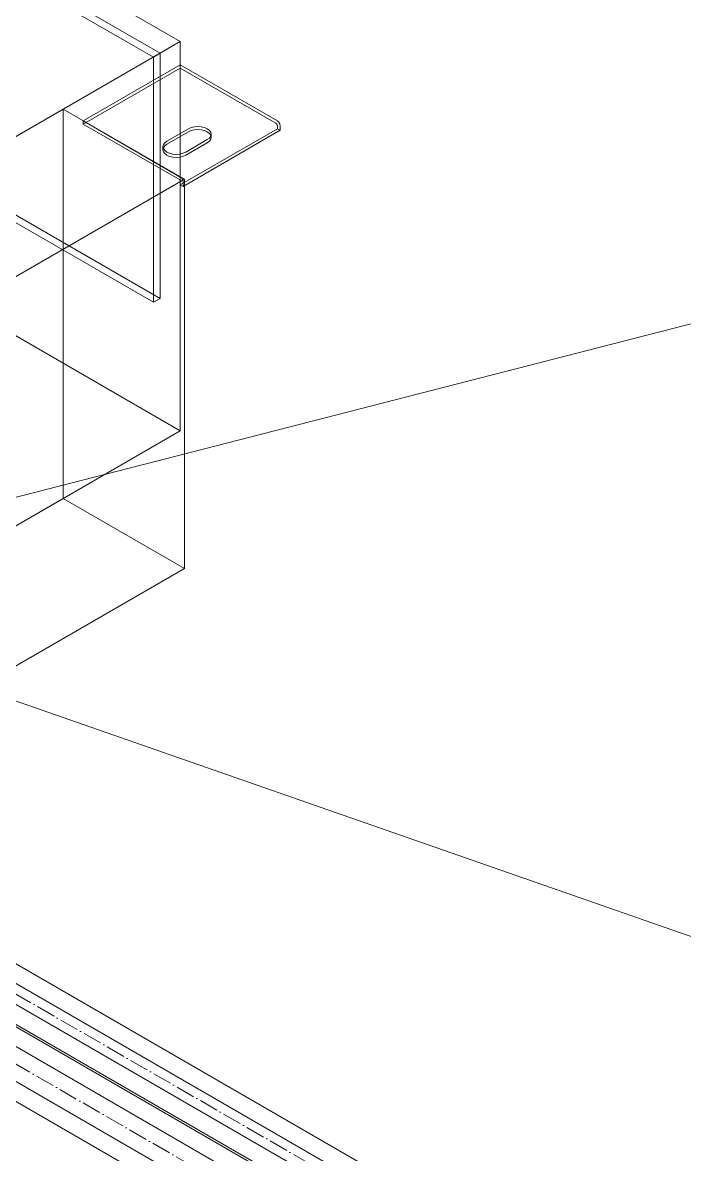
# Model space of a CAD drawing. Header units: millimetres. Extents: x -88595 to 880822, y -1054509 to -148035.
# Drawn here: x 390042 to 390390, y -326394 to -325800 of the extents above; entities that cross this region are included whole.
import ezdxf

# ---------------------------------------------------------------- set-up
doc = ezdxf.new("R2010")
doc.units = ezdxf.units.MM
doc.linetypes.add('$12$ADSK_Осевая', pattern=[14, 10, -2, 0, -2])
for name, color, linetype, lineweight in [('Изоляция', 7, 'Continuous', 18), ('Марки', 7, 'Continuous', 20), ('Оборудование', 7, 'Continuous', 18), ('Трубопровод', 7, 'Continuous', 18)]:
    doc.layers.add(name, color=color, linetype=linetype, lineweight=lineweight)

# ---------------------------------------------------------------- blocks, each defined once
blk = doc.blocks.new('$0$ADSK_Канальный блок кондиционера1 - AD242MJERAB-3267365-В_ОВ3_1')
at = {"layer": 'Оборудование'}
for p, q in [((18049.62, 7630.5), (18799.16, 7197.76)), ((18067.3, 7632.55), (18809.76, 7203.89)), ((18795.62, 7195.72), (18046.09, 7628.46)), ((18046.09, 7499.87), (18795.62, 7067.12)), ((18799.16, 7069.16), (18049.62, 7501.91)), ((18809.76, 6999.76), (18067.3, 7428.42)), ((18316.91, 6919.34), (18809.76, 7203.89)), ((18809.76, 7203.89), (18809.76, 6999.76)), ((18795.62, 7195.72), (18799.16, 7197.76)), ((18795.62, 7067.12), (18795.62, 7195.72)), ((18799.16, 7197.76), (18799.16, 7069.16)), ((18758.85, 7162.24), (18809.76, 7191.64)), ((18809.76, 7190), (18758.85, 7160.61)), ((18809.76, 7191.64), (18860.68, 7162.24)), ((18809.76, 7190), (18809.76, 7191.64)), ((18859.97, 7161.02), (18809.76, 7190)), ((18748.25, 7168.37), (18606.82, 7086.72)), ((18811.89, 7131.63), (18748.25, 7168.37)), ((18748.25, 6964.24), (18748.25, 7168.37)), ((18758.85, 7162.24), (18758.85, 7160.61)), ((18809.76, 7132.85), (18758.85, 7162.24)), ((18758.85, 7160.61), (18809.06, 7131.63)), ((18802.69, 7151.63), (18814.01, 7158.16)), ((18814.01, 7156.53), (18802.69, 7150)), ((18860.68, 7158.16), (18809.76, 7128.77)), ((18862.09, 7157.34), (18811.18, 7127.95)), ((18825.96, 7153.67), (18825.96, 7155.3)), ((18860.68, 7158.16), (18860.68, 7159.79)), ((18862.09, 7157.34), (18860.68, 7158.16)), ((18862.09, 7159.79), (18862.09, 7157.34)), ((18800.64, 7148.77), (18800.64, 7147.14)), ((18823.91, 7152.45), (18812.59, 7145.91)), ((18812.59, 7144.28), (18823.91, 7150.81)), ((18670.46, 7049.98), (18811.89, 7131.63)), ((18809.76, 7130.4), (18809.76, 7128.77)), ((18811.18, 7127.95), (18811.18, 7130.4)), ((18811.89, 6927.5), (18811.89, 7131.63)), ((18809.76, 7128.77), (18811.18, 7127.95)), ((18799.16, 7069.16), (18795.62, 7067.12)), ((18809.76, 6999.76), (18316.91, 6715.21)), ((18606.82, 6882.59), (18748.25, 6964.24)), ((18748.25, 6964.24), (18811.89, 6927.5)), ((18811.89, 6927.5), (18670.46, 6845.85))]:
    blk.add_line(p, q, dxfattribs=at)
for points in [[(18860.68, 7159.79, 0), (18860.65, 7160.02, 0), (18860.58, 7160.26, 0), (18860.47, 7160.49, 0), (18860.32, 7160.71, 0), (18860.15, 7160.89, 0), (18859.97, 7161.02, 0)], [(18860.68, 7162.24, 0), (18861.04, 7161.98, 0), (18861.38, 7161.62, 0), (18861.68, 7161.19, 0), (18861.9, 7160.72, 0), (18862.04, 7160.24, 0), (18862.09, 7159.79, 0)], [(18814.01, 7158.16, 0), (18815.46, 7158.8, 0), (18817.15, 7159.21, 0), (18818.96, 7159.34, 0), (18820.77, 7159.21, 0), (18822.46, 7158.8, 0), (18823.91, 7158.16, 0), (18825.02, 7157.32, 0), (18825.72, 7156.35, 0), (18825.96, 7155.3, 0), (18825.72, 7154.26, 0), (18825.02, 7153.28, 0), (18823.91, 7152.45, 0)], [(18823.91, 7150.81, 0), (18825.02, 7151.65, 0), (18825.72, 7152.62, 0), (18825.96, 7153.67, 0), (18825.72, 7154.72, 0), (18825.02, 7155.69, 0), (18823.91, 7156.53, 0), (18822.46, 7157.17, 0), (18820.77, 7157.57, 0), (18818.96, 7157.71, 0), (18817.15, 7157.57, 0), (18815.46, 7157.17, 0), (18814.01, 7156.53, 0)], [(18812.59, 7145.91, 0), (18811.14, 7145.27, 0), (18809.45, 7144.87, 0), (18807.64, 7144.73, 0), (18805.83, 7144.87, 0), (18804.14, 7145.27, 0), (18802.69, 7145.91, 0), (18801.58, 7146.75, 0), (18800.88, 7147.73, 0), (18800.64, 7148.77, 0), (18800.88, 7149.82, 0), (18801.58, 7150.79, 0), (18802.69, 7151.63, 0)], [(18802.69, 7150, 0), (18801.58, 7149.16, 0), (18800.88, 7148.18, 0), (18800.64, 7147.14, 0), (18800.88, 7146.09, 0), (18801.58, 7145.12, 0), (18802.69, 7144.28, 0), (18804.14, 7143.64, 0), (18805.83, 7143.23, 0), (18807.64, 7143.1, 0), (18809.45, 7143.23, 0), (18811.14, 7143.64, 0), (18812.59, 7144.28, 0)], [(18809.06, 7131.63, 0), (18809.24, 7131.49, 0), (18809.41, 7131.31, 0), (18809.56, 7131.1, 0), (18809.67, 7130.86, 0), (18809.74, 7130.63, 0), (18809.76, 7130.4, 0)], [(18811.18, 7130.4, 0), (18811.13, 7130.85, 0), (18810.99, 7131.33, 0), (18810.76, 7131.79, 0), (18810.47, 7132.22, 0), (18810.13, 7132.58, 0), (18809.76, 7132.85, 0)]]:
    blk.add_polyline3d(points, dxfattribs=at)

msp = doc.modelspace()

# ---------------------------------------------------------------- linework, layer by layer
at = {"layer": 'Изоляция', "color": 190, "true_color": 0x8000ff}
for p, q in [((393961.25, -328558.45), (389742.32, -326122.65)), ((389725.92, -326144.96), (393947.49, -328582.28))]:
    msp.add_line(p, q, dxfattribs=at)
at = {"layer": 'Изоляция', "color": 134, "true_color": 0x00a6a6}
for p, q in [((393962.21, -328592.07), (389756.11, -326163.68)), ((389736.35, -326191.39), (393945.27, -328621.41))]:
    msp.add_line(p, q, dxfattribs=at)
at = {"layer": 'Марки'}
for p, q in [((390020.19, -326053.91), (390516.68, -325926.37)), ((390020.19, -326149.57), (390516.68, -326322.66))]:
    msp.add_line(p, q, dxfattribs=at)
at = {"layer": 'Трубопровод', "color": 190, "linetype": '$12$ADSK_Осевая', "true_color": 0x8000ff}
msp.add_line((389732.8, -326133.04), (393954.37, -328570.36), dxfattribs=at)
msp.add_line((389732.8, -326133.04), (393954.37, -328570.36), dxfattribs=at)
at = {"layer": 'Трубопровод', "color": 190, "true_color": 0x8000ff}
for p, q in [((393956.75, -328566.24), (389735.18, -326128.92)), ((389730.42, -326137.16), (393951.99, -328574.49))]:
    msp.add_line(p, q, dxfattribs=at)
at = {"layer": 'Трубопровод', "color": 134, "true_color": 0x00a6a6}
for p, q in [((393957.71, -328599.86), (389748.79, -326169.85)), ((389740.85, -326183.6), (393949.77, -328613.61))]:
    msp.add_line(p, q, dxfattribs=at)
at = {"layer": 'Трубопровод', "color": 134, "linetype": '$12$ADSK_Осевая', "true_color": 0x00a6a6}
msp.add_line((393953.74, -328606.74), (389744.82, -326176.72), dxfattribs=at)
msp.add_line((393953.74, -328606.74), (389744.82, -326176.72), dxfattribs=at)

# ---------------------------------------------------------------- block references
at = {"layer": 'Оборудование'}
msp.add_blockref('$0$ADSK_Канальный блок кондиционера1 - AD242MJERAB-3267365-В_ОВ3_1', (371315.48, -333014), dxfattribs=at)

doc.saveas('drawing.dxf')
